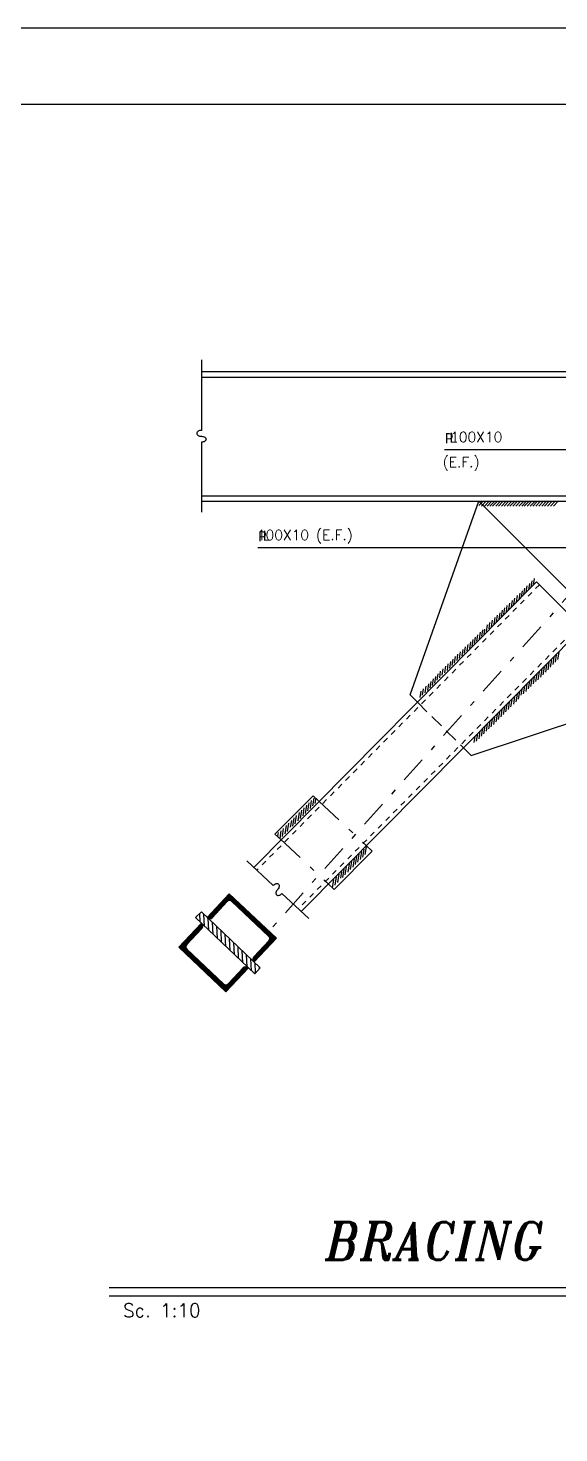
# Model space of a CAD drawing. Header units: inches. Extents: x 460503 to 460688, y 47570 to 48852.
# Drawn here: x 460534.21 to 460544.04, y 47613.17 to 47639.17 of the extents above; entities that cross this region are included whole.
import ezdxf
from ezdxf.enums import TextEntityAlignment as Align

# ---------------------------------------------------------------- set-up
doc = ezdxf.new("R2010")
doc.units = ezdxf.units.IN
doc.header["$MEASUREMENT"] = 0
doc.linetypes.add('DASHDOT', pattern=[1, 0.5, -0.25, 0, -0.25])
doc.linetypes.add('HIDDEN', pattern=[0.375, 0.25, -0.125])
for name, color, linetype in [('1', 1, 'Continuous'), ('1R', 1, 'Continuous'), ('2Y', 2, 'Continuous'), ('3G', 3, 'Continuous'), ('4C', 4, 'Continuous'), ('6M', 6, 'Continuous'), ('DIM', 8, 'Continuous'), ('lateral brace', 5, 'Continuous'), ('Layer4', 118, 'Continuous')]:
    doc.layers.add(name, color=color, linetype=linetype)
doc.styles.add('ITALICT', font='italict')
doc.styles.add('MONOTXT', font='monotxt')
doc.styles.add('ROMANS', font='ROMANS', dxfattribs={"width": 0.8})

msp = doc.modelspace()

# ---------------------------------------------------------------- hatches: boundary and pattern name
at = {"layer": '2Y'}
h = msp.add_hatch(dxfattribs=at)
h.set_pattern_fill('ANSI31', color=256, scale=0.6, angle=47.901671114, style=0)
h.set_pattern_definition([(92.901671, (459584.89791, 48146.69257), (-0.074903841, -0.003796655), [])])
h.paths.add_polyline_path([(460537.30840204, 47622.71200336), (460537.41739435, 47622.81535934), (460538.50787034, 47621.77978304), (460538.40516332, 47621.6704582)])

# ---------------------------------------------------------------- linework, layer by layer
at = {"layer": '1'}
msp.add_lwpolyline([(460507.46120186, 47581.12488037), (460588.72955203, 47581.12488037), (460588.72955203, 47637.757877), (460507.46120186, 47637.757877)], close=True, dxfattribs=at)
at = {"layer": '1R', "linetype": 'DASHDOT'}
for p, q in [((460546.63474139, 47631.37317632), (460538.6919849, 47622.48241814)), ((460539.60007607, 47624.85804492), (460540.46681506, 47624.05064346)), ((460538.88186538, 47624.16209096), (460539.75962929, 47623.34279916))]:
    msp.add_line(p, q, dxfattribs=at)
at = {"layer": '1R'}
for p, q in [((460547.56658286, 47631.36587), (460541.9229633, 47631.36587)), ((460542.6296505, 47630.40916701), (460542.55961543, 47630.33913194)), ((460542.6893596, 47630.40916701), (460542.60782413, 47630.32763154)), ((460542.74239261, 47630.40916701), (460542.66085714, 47630.32763154)), ((460542.79422951, 47630.40916701), (460542.71269404, 47630.32763154)), ((460542.84407228, 47630.40916701), (460542.76253681, 47630.32763154)), ((460542.89391506, 47630.40916701), (460542.81237958, 47630.32763154)), ((460542.9501383, 47630.40916701), (460542.86860283, 47630.32763154)), ((460543.00317131, 47630.40916701), (460542.92163584, 47630.32763154)), ((460543.05620432, 47630.40916701), (460542.97466885, 47630.32763154)), ((460543.10923733, 47630.40916701), (460543.02770185, 47630.32763154)), ((460543.16227033, 47630.40916701), (460543.08073486, 47630.32763154)), ((460543.21530334, 47630.40916701), (460543.13376787, 47630.32763154)), ((460543.26833635, 47630.40916701), (460543.18680088, 47630.32763154)), ((460543.32136936, 47630.40916701), (460543.23983389, 47630.32763154)), ((460543.37784303, 47630.40681545), (460543.29630756, 47630.32527998)), ((460543.43370979, 47630.40916701), (460543.35217432, 47630.32763154)), ((460543.4809743, 47630.40916701), (460543.39943883, 47630.32763154)), ((460543.53400731, 47630.40916701), (460543.45247184, 47630.32763154)), ((460543.59152897, 47630.40916701), (460543.5099935, 47630.32763154)), ((460543.63879348, 47630.40916701), (460543.55725801, 47630.32763154)), ((460543.69182649, 47630.40916701), (460543.61029102, 47630.32763154)), ((460543.74934815, 47630.40916701), (460543.66781268, 47630.32763154)), ((460543.80686982, 47630.40916701), (460543.72533435, 47630.32763154)), ((460543.85413433, 47630.40916701), (460543.77259886, 47630.32763154)), ((460543.90716734, 47630.40916701), (460543.82563186, 47630.32763154)), ((460543.964689, 47630.40916701), (460543.88315353, 47630.32763154)), ((460544.02221066, 47630.40916701), (460543.94067519, 47630.32763154)), ((460546.00595066, 47629.55132229), (460538.4637351, 47629.55132229)), ((460543.99124676, 47627.57361027), (460543.96972474, 47627.43772553)), ((460544.03635934, 47627.61872284), (460544.01503544, 47627.48408905)), ((460543.72057133, 47627.30293484), (460543.69786053, 47627.15954444)), ((460543.76568391, 47627.34804741), (460543.74317123, 47627.20590796)), ((460543.81079648, 47627.39315998), (460543.78848193, 47627.25227147)), ((460543.85590905, 47627.43827256), (460543.83379263, 47627.29863499)), ((460543.90102162, 47627.48338513), (460543.87910333, 47627.3449985)), ((460543.94613419, 47627.5284977), (460543.92441403, 47627.39136202)), ((460543.44809744, 47627.0393523), (460543.42538663, 47626.89596191)), ((460543.49321001, 47627.08446488), (460543.47069733, 47626.94232542)), ((460543.53832258, 47627.12957745), (460543.51600803, 47626.98868894)), ((460543.58343515, 47627.17469002), (460543.56131873, 47627.03505245)), ((460543.62854772, 47627.21980259), (460543.60662943, 47627.08141597)), ((460543.67545876, 47627.25782227), (460543.65254983, 47627.11318093)), ((460543.2198802, 47626.80208074), (460543.19736752, 47626.65994128)), ((460543.26499277, 47626.84719331), (460543.24267823, 47626.7063048)), ((460543.31010535, 47626.89230588), (460543.28798893, 47626.75266831)), ((460543.35255166, 47626.9355281), (460543.33567752, 47626.82898897)), ((460543.40298486, 47626.99423973), (460543.38007593, 47626.84959839)), ((460542.93984494, 47626.5177679), (460542.91753039, 47626.37687939)), ((460542.98495751, 47626.56288048), (460542.9628411, 47626.42324291)), ((460543.03007009, 47626.60799305), (460543.0081518, 47626.46960642)), ((460543.07518266, 47626.65310562), (460543.0534625, 47626.51596994)), ((460543.12029523, 47626.69821819), (460543.0987732, 47626.56233345)), ((460543.1654078, 47626.74333076), (460543.1440839, 47626.60869697)), ((460542.66737104, 47626.25418537), (460542.64505649, 47626.11329686)), ((460542.71248361, 47626.29929794), (460542.6903672, 47626.15966037)), ((460542.75759619, 47626.34441051), (460542.7356779, 47626.20602389)), ((460542.80450723, 47626.38243019), (460542.78159829, 47626.23778885)), ((460542.8496198, 47626.42754276), (460542.82690899, 47626.28415236)), ((460542.89473237, 47626.47265533), (460542.87221969, 47626.33051588)), ((460542.48160013, 47626.06013602), (460542.46472599, 47625.95359689)), ((460542.53203333, 47626.11884765), (460542.50912439, 47625.97420631)), ((460542.5771459, 47626.16396022), (460542.55443509, 47626.02056983)), ((460542.62225847, 47626.2090728), (460542.59974579, 47626.06693334)), ((460539.27340397, 47624.69782061), (460539.24910812, 47624.54442267)), ((460539.31851654, 47624.74293318), (460539.29441882, 47624.59078618)), ((460539.36362911, 47624.78804576), (460539.33972952, 47624.6371497)), ((460539.40874168, 47624.83315833), (460539.38504022, 47624.68351321)), ((460539.45385425, 47624.8782709), (460539.43035092, 47624.72987673)), ((460539.49896682, 47624.92338347), (460539.47566163, 47624.77624024)), ((460539.53627151, 47624.91919898), (460539.52097233, 47624.82260376)), ((460538.98899319, 47624.41459414), (460538.96449921, 47624.25994526)), ((460539.03410576, 47624.45970672), (460539.00980991, 47624.30630877)), ((460539.08459481, 47624.50827), (460539.0650363, 47624.38478245)), ((460539.12970738, 47624.55338257), (460539.10541153, 47624.39998463)), ((460539.17481995, 47624.59849515), (460539.15072224, 47624.44634815)), ((460539.22829139, 47624.65270804), (460539.20379742, 47624.49805915)), ((460538.84207061, 47624.28576569), (460538.8301306, 47624.21037943)), ((460538.89040918, 47624.31526868), (460538.86817248, 47624.1748717)), ((460538.93552175, 47624.36038125), (460538.91142403, 47624.20823425)), ((460540.38099534, 47623.93086002), (460540.35749201, 47623.78246585)), ((460540.42610791, 47623.97597259), (460540.40280271, 47623.82882936)), ((460540.47122048, 47624.02108516), (460540.44811341, 47623.87519288)), ((460540.10196104, 47623.65108427), (460540.07786332, 47623.49893727)), ((460540.15543248, 47623.70529716), (460540.1309385, 47623.55064827)), ((460540.20054505, 47623.75040973), (460540.1762492, 47623.59701179)), ((460540.24565762, 47623.7955223), (460540.2215599, 47623.6433753)), ((460540.29077019, 47623.84063487), (460540.26687061, 47623.68973882)), ((460540.33588276, 47623.88574745), (460540.31218131, 47623.73610233)), ((460539.86266283, 47623.41297037), (460539.83856512, 47623.26082337)), ((460539.91613427, 47623.46718326), (460539.8916403, 47623.31253438)), ((460539.96124685, 47623.51229584), (460539.936951, 47623.35889789)), ((460540.01173589, 47623.56085912), (460539.99217739, 47623.43737157)), ((460540.05684847, 47623.60597169), (460540.03255262, 47623.45257375))]:
    msp.add_line(p, q, dxfattribs=at)
at = {"layer": '1R', "color": 1}
for p, q in [((460543.44829949, 47628.84944124), (460543.43016889, 47628.72995067)), ((460543.44829949, 47628.84944124), (460543.43016889, 47628.72995067)), ((460543.49332773, 47628.89622774), (460543.47498747, 47628.77535533)), ((460543.53804148, 47628.94094148), (460543.51980605, 47628.82075999)), ((460543.53804148, 47628.94094148), (460543.51980605, 47628.82075999)), ((460543.58275522, 47628.98565523), (460543.56462463, 47628.86616465)), ((460543.58275522, 47628.98565523), (460543.56462463, 47628.86616465)), ((460543.17197852, 47628.5777908), (460543.1540576, 47628.45968206)), ((460543.21669227, 47628.62250454), (460543.19887618, 47628.50508672)), ((460543.26944451, 47628.67058627), (460543.25089458, 47628.54833202)), ((460543.31415826, 47628.71530001), (460543.29571316, 47628.59373668)), ((460543.358872, 47628.76001375), (460543.34053174, 47628.63914135)), ((460543.40358574, 47628.8047275), (460543.38535032, 47628.68454601)), ((460543.40358574, 47628.8047275), (460543.38535032, 47628.68454601)), ((460542.94394648, 47628.35311073), (460542.92560622, 47628.23223832)), ((460542.98866022, 47628.39782448), (460542.9704248, 47628.27764299)), ((460543.03337397, 47628.44253822), (460543.01524338, 47628.32304765)), ((460543.07808771, 47628.48725196), (460543.06006195, 47628.36845231)), ((460543.12280145, 47628.53196571), (460543.10488053, 47628.41385697)), ((460542.66356005, 47628.04911896), (460542.64937546, 47627.95563471)), ((460542.71233926, 47628.12617404), (460542.6943135, 47628.00737438)), ((460542.757053, 47628.17088778), (460542.73913208, 47628.05277904)), ((460542.80176675, 47628.21560152), (460542.78395066, 47628.0981837)), ((460542.85451899, 47628.26368325), (460542.83596906, 47628.141429)), ((460542.89923274, 47628.30839699), (460542.88078764, 47628.18683366)), ((460542.40057715, 47627.81235757), (460542.38213205, 47627.69079425)), ((460542.44529089, 47627.85707132), (460542.42695063, 47627.73619891)), ((460542.49000464, 47627.90178506), (460542.47176921, 47627.78160357)), ((460542.53471838, 47627.9464988), (460542.51658779, 47627.82700823)), ((460542.57943212, 47627.99121255), (460542.56140637, 47627.87241289)), ((460542.62414587, 47628.03592629), (460542.60622494, 47627.91781755)), ((460542.11979286, 47627.53959578), (460542.10166227, 47627.42010521)), ((460542.16450661, 47627.58430953), (460542.14648085, 47627.46550987)), ((460542.20922035, 47627.62902327), (460542.19129943, 47627.51091453)), ((460542.25839742, 47627.67484836), (460542.24047649, 47627.55673962)), ((460542.30311116, 47627.71956211), (460542.28529507, 47627.60214429)), ((460542.35586341, 47627.76764383), (460542.33731348, 47627.64538958)), ((460541.88818564, 47627.31265909), (460541.87036955, 47627.19524127)), ((460541.94093789, 47627.36074081), (460541.92238796, 47627.23848656)), ((460541.98565163, 47627.40545455), (460541.96720653, 47627.28389123)), ((460542.03036537, 47627.4501683), (460542.01202511, 47627.32929589)), ((460542.07507912, 47627.49488204), (460542.05684369, 47627.37470055)), ((460541.62228446, 47627.03720517), (460541.60383937, 47626.91564184)), ((460541.66699821, 47627.08191891), (460541.64865794, 47626.9610465)), ((460541.71171195, 47627.12663265), (460541.69347652, 47627.00645116)), ((460541.75642569, 47627.1713464), (460541.7382951, 47627.05185582)), ((460541.79875815, 47627.2232316), (460541.7807324, 47627.10443194)), ((460541.8434719, 47627.26794534), (460541.82555097, 47627.1498366)), ((460541.48010473, 47626.89969595), (460541.46218381, 47626.78158722)), ((460541.52481847, 47626.9444097), (460541.50700238, 47626.82699188)), ((460541.57757072, 47626.99249142), (460541.55902079, 47626.87023718))]:
    msp.add_line(p, q, dxfattribs=at)
at = {"layer": '1R', "linetype": 'HIDDEN'}
msp.add_line((460541.41915753, 47626.69648999), (460542.27153766, 47625.85174665), dxfattribs=at)
at = {"layer": '2Y'}
for p, q in [((460537.41921533, 47633.03094948), (460537.41921533, 47631.72820433)), ((460537.41921533, 47631.50898689), (460537.41921533, 47630.21355472)), ((460538.26184199, 47623.75930482), (460538.74942578, 47623.30503863)), ((460538.90981902, 47623.15560538), (460539.40904106, 47622.6904962))]:
    msp.add_line(p, q, dxfattribs=at)
at = {"layer": '2Y', "linetype": 'HIDDEN', "ltscale": 0.1}
for p, q in [((460543.67953929, 47628.87066126), (460538.45024529, 47623.59431372)), ((460544.42200247, 47628.12819808), (460539.2138888, 47622.87301586))]:
    msp.add_line(p, q, dxfattribs=at)
at = {"layer": '2Y'}
for points in [[(460537.41921533, 47631.72820433, 0.0646605448), (460537.38492217, 47631.72375088, 0.077520967), (460537.35845518, 47631.71215251, 0.1071733163), (460537.33907251, 47631.69292886, 0.1449999812), (460537.33328751, 47631.67339997, 0.1449999812), (460537.33907251, 47631.65387109, 0.1071733163), (460537.35845518, 47631.63464744, 0.077520967), (460537.38492217, 47631.62304906, 0.0646605448), (460537.41921533, 47631.61859561, 0.0646605448)], [(460537.41921533, 47631.61859561, -0.0646605448), (460537.45350849, 47631.61414216, -0.077520967), (460537.47997547, 47631.60254379, -0.1071733163), (460537.49935814, 47631.58332014, -0.1449999812), (460537.50514315, 47631.56379125, -0.1449999812), (460537.49935814, 47631.54426237, -0.1071733163), (460537.47997547, 47631.52503872, -0.077520967), (460537.45350849, 47631.51344034, -0.0646605448), (460537.41921533, 47631.50898689, -0.0646605448)], [(460538.74942578, 47623.30503863, -0.0646605448), (460538.77606071, 47623.32709389, -0.077520967), (460538.80258847, 47623.33855257, -0.1071733163), (460538.82986622, 47623.33963002, -0.1449999812), (460538.84809823, 47623.3305505, -0.1449999812), (460538.85844334, 47623.31300564, -0.1071733163), (460538.85929605, 47623.28571994, -0.077520967), (460538.84974049, 47623.2584488, -0.0646605448), (460538.8296224, 47623.23032201, -0.0646605448)], [(460538.8296224, 47623.23032201, 0.0646605448), (460538.80950432, 47623.20219521, 0.077520967), (460538.79994875, 47623.17492408, 0.1071733163), (460538.80080146, 47623.14763838, 0.1449999812), (460538.81114657, 47623.13009351, 0.1449999812), (460538.82937858, 47623.12101399, 0.1071733163), (460538.85665633, 47623.12209145, 0.077520967), (460538.88318409, 47623.13355012, 0.0646605448), (460538.90981902, 47623.15560538, 0.0646605448)]]:
    msp.add_lwpolyline(points, format="xyb", dxfattribs=at)
at = {"layer": '3G'}
for p, q in [((460537.41921533, 47632.81484919), (460546.05961543, 47632.81484919)), ((460537.41921533, 47632.71484919), (460546.05961543, 47632.71484919)), ((460537.41921533, 47630.51484919), (460546.05961543, 47630.51484919)), ((460537.41921533, 47630.41484919), (460546.05961543, 47630.41484919)), ((460540.05889635, 47630.41484919), (460546.05961543, 47630.41484919)), ((460541.28441473, 47626.82996637), (460542.55961543, 47630.41484919)), ((460543.62650621, 47628.92369434), (460538.39569933, 47623.645835)), ((460544.47503665, 47628.0751639), (460543.62650621, 47628.92369434)), ((460544.47503555, 47628.075165), (460539.26843477, 47622.82149458)), ((460541.27710438, 47626.83727672), (460541.41915753, 47626.69648999)), ((460542.41359395, 47625.7109631), (460546.05961543, 47626.91484919)), ((460542.27153766, 47625.85174665), (460542.41359395, 47625.7109631)), ((460538.780249, 47624.25693817), (460539.48606844, 47624.96605778)), ((460539.48606844, 47624.96605778), (460539.58905307, 47624.86993345)), ((460538.780249, 47624.25693817), (460538.88186538, 47624.16209096)), ((460539.87736908, 47623.23290259), (460540.58318852, 47623.9420222)), ((460540.46681506, 47624.05064346), (460540.58318852, 47623.9420222)), ((460537.52412567, 47622.71400137), (460537.93494778, 47623.15129441)), ((460537.53234898, 47622.70763388), (460537.93383677, 47623.13499114)), ((460537.54145925, 47622.69907508), (460537.93438825, 47623.11732208)), ((460537.93383677, 47623.13499114), (460538.79166668, 47622.32908878)), ((460537.93438825, 47623.11732208), (460538.77399761, 47622.3285373)), ((460537.93494778, 47623.15129441), (460538.80953385, 47622.3296502)), ((460539.75962929, 47623.34279916), (460539.87736908, 47623.23290259)), ((460537.55444629, 47622.69277396), (460537.93655699, 47623.0995056)), ((460537.56874747, 47622.68974054), (460537.93710847, 47623.08183653)), ((460537.58704362, 47622.69095952), (460537.94621874, 47623.07327774)), ((460537.61768305, 47622.70843202), (460537.89704208, 47623.00579129)), ((460537.93655699, 47623.0995056), (460538.75774549, 47622.32802662)), ((460537.93710847, 47623.08183653), (460538.74007642, 47622.32747514)), ((460537.98185359, 47623.00843838), (460538.66403073, 47622.3675559)), ((460537.99041239, 47623.01754865), (460538.67258952, 47622.37666617)), ((460537.41669924, 47622.60002404), (460537.0035284, 47622.1649495)), ((460537.42352501, 47622.59217696), (460537.01974186, 47622.16698778)), ((460537.41739435, 47622.81535934), (460537.30840204, 47622.71200336)), ((460538.40516332, 47621.6704582), (460537.30840204, 47622.71200336)), ((460537.41669924, 47622.60002404), (460537.42540073, 47622.59176062)), ((460538.50787034, 47621.77978304), (460537.41739435, 47622.81535934)), ((460537.52412567, 47622.71400137), (460537.53287153, 47622.70578493)), ((460537.43258907, 47622.58356923), (460537.03741363, 47622.16744411)), ((460537.43907663, 47622.57224843), (460537.05508541, 47622.16790043)), ((460537.44346352, 47622.55685732), (460537.07299653, 47622.16675052)), ((460537.44328916, 47622.53852142), (460537.09066831, 47622.16720685)), ((460537.4275911, 47622.50693608), (460537.14663493, 47622.2110854)), ((460538.38950352, 47621.90101262), (460538.79166668, 47622.32908878)), ((460538.39871174, 47621.89235716), (460538.80953385, 47622.3296502)), ((460537.0035284, 47622.1649495), (460537.87367748, 47621.33860782)), ((460537.01974186, 47622.16698778), (460537.87321979, 47621.35647794)), ((460537.03741363, 47622.16744411), (460537.87276346, 47621.37414972)), ((460537.05508541, 47622.16790043), (460537.87303571, 47621.3911296)), ((460537.07299653, 47622.16675052), (460537.87189083, 47621.40807632)), ((460537.09066831, 47622.16720685), (460537.8714345, 47621.4257481)), ((460537.1488253, 47622.12626086), (460537.82754158, 47621.48171435)), ((460538.37132975, 47621.95010977), (460538.67578809, 47622.27418559)), ((460538.37171541, 47621.93537914), (460538.74007642, 47622.32747514)), ((460538.37563478, 47621.92129497), (460538.75774549, 47622.32802662)), ((460538.38138783, 47621.91063009), (460538.77399761, 47622.3285373)), ((460538.38731879, 47621.98538512), (460538.66667782, 47622.28274438)), ((460538.39871174, 47621.89235716), (460538.38996588, 47621.90057361)), ((460538.22405536, 47621.79706267), (460537.8714345, 47621.4257481)), ((460538.24235781, 47621.79818311), (460537.87189083, 47621.40807632)), ((460538.26761785, 47621.78993679), (460537.87276346, 47621.37414972)), ((460538.25664245, 47621.79507273), (460537.87303571, 47621.3911296)), ((460538.27768218, 47621.78238236), (460537.87321979, 47621.35647794)), ((460538.28684832, 47621.77368236), (460537.87367748, 47621.33860782)), ((460538.19332229, 47621.7797554), (460537.91236612, 47621.48390472)), ((460538.28684832, 47621.77368236), (460538.27814683, 47621.78194577)), ((460538.50787034, 47621.77978304), (460538.40516332, 47621.6704582)), ((460535.72499446, 47615.70974994), (460552.85593777, 47615.70974994))]:
    msp.add_line(p, q, dxfattribs=at)
at = {"layer": '3G', "linetype": 'ByBlock'}
msp.add_line((460535.7121735, 47615.70974994), (460552.85593777, 47615.70974994), dxfattribs=at)
at = {"layer": '3G'}
for centre, radius, start, end in [((460537.94077138, 47622.96470908), 0.0975, 46.78770572, 136.78770572), ((460537.94077138, 47622.96470908), 0.085, 46.78770572, 136.78770572), ((460537.94077138, 47622.96470908), 0.0725, 46.78770572, 136.78770572), ((460537.94077138, 47622.96470908), 0.06, 46.78770572, 136.78770572), ((460537.38408365, 47622.54825317), 0.06, 316.479183534, 46.479183535), ((460537.57395374, 47622.74951424), 0.06, 226.78770572, 316.78770572), ((460538.62294851, 47622.32382659), 0.06, 316.78770572, 46.78770572), ((460538.62294851, 47622.32382659), 0.0725, 316.78770572, 46.78770572), ((460538.62294851, 47622.32382659), 0.085, 316.78770572, 46.78770572), ((460538.62294851, 47622.32382659), 0.0975, 316.78770572, 46.78770572), ((460537.19014238, 47622.16976831), 0.0975, 136.479183534, 226.479183535), ((460537.19014238, 47622.16976831), 0.085, 136.479183534, 226.479183535), ((460537.19014238, 47622.16976831), 0.0725, 136.479183534, 226.479183535), ((460537.19014238, 47622.16976831), 0.06, 136.479183534, 226.479183535), ((460538.43104809, 47621.94430291), 0.06, 136.78770572, 226.78770572), ((460538.23682975, 47621.73843832), 0.06, 46.479183535, 136.479183534), ((460537.86885867, 47621.5252218), 0.085, 226.479183535, 316.479183534), ((460537.86885867, 47621.5252218), 0.0725, 226.479183535, 316.479183534), ((460537.86885867, 47621.5252218), 0.06, 226.479183535, 316.479183534)]:
    msp.add_arc(centre, radius, start, end, dxfattribs=at)
at = {"layer": '6M', "color": 1}
msp.add_line((460542.55961543, 47630.41484919), (460546.05961543, 47626.91484919), dxfattribs=at)
at = {"layer": '6M', "color": 4}
msp.add_line((460535.7121735, 47615.86031707), (460552.85593777, 47615.86031707), dxfattribs=at)
at = {"layer": 'DIM'}
msp.add_lwpolyline([(460506.04537694, 47579.70905546), (460590.14537694, 47579.70905546), (460590.14537694, 47639.17370192), (460506.04537694, 47639.17370192)], close=True, dxfattribs=at)
at = {"layer": 'lateral brace'}
msp.add_lwpolyline([(460506.04537694, 47579.70905546), (460590.14537694, 47579.70905546), (460590.14537694, 47639.17370192), (460506.04537694, 47639.17370192)], close=True, dxfattribs=at)
at = {"layer": 'Layer4'}
msp.add_lwpolyline([(460590.14537694, 47639.17370192), (460506.04537694, 47639.17370192), (460506.04537694, 47579.70905546), (460590.14537694, 47579.70905546)], close=True, dxfattribs=at)

# ---------------------------------------------------------------- texts
at = {"layer": '3G', "style": 'ROMANS'}
for s, height, p in [('     100X10 ', 0.1875, (460541.32843198, 47631.51174365)), ('    (E.F.)', 0.1875, (460541.32843198, 47631.04493739)), ('     100X10 (E.F.)', 0.1875, (460537.74847052, 47629.69719594)), ('Sc. 1:10', 0.249999993, (460535.96720177, 47615.31504089))]:
    msp.add_text(s, height=height, dxfattribs=at).set_placement(p)
at = {"layer": '3G', "style": 'MONOTXT'}
for s, p in [('P', (460542.09034516, 47631.4887446)), ('L', (460542.16696531, 47631.49954094)), ('L', (460538.70773711, 47629.68499323)), ('P', (460538.63111696, 47629.67419688))]:
    msp.add_text(s, height=0.1875, dxfattribs=at).set_placement(p, align=Align.RIGHT)
at = {"layer": '4C', "style": 'ITALICT', "width": 0.9}
msp.add_text('BRACING DETAILS', height=0.7, dxfattribs=at).set_placement((460539.7136744, 47616.37308283))

doc.saveas('drawing.dxf')
